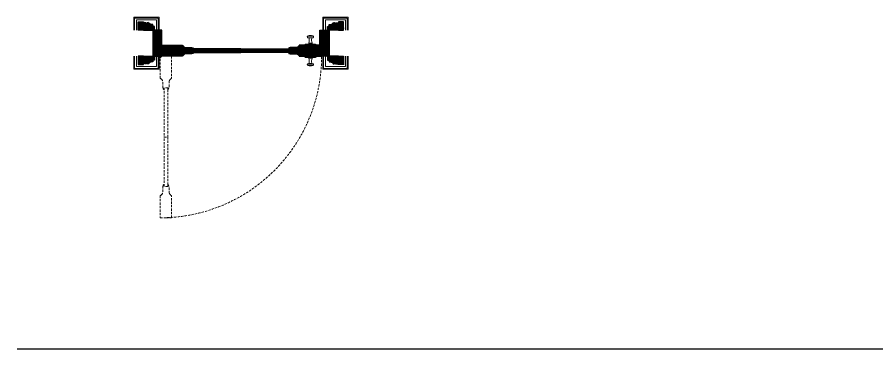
# Model space of a CAD drawing. Header units: inches. Extents: x 230831 to 416194, y 441295 to 526666.
# Drawn here: x 249454 to 254080, y 441295 to 443077 of the extents above; entities that cross this region are included whole.
import ezdxf

# ---------------------------------------------------------------- set-up
doc = ezdxf.new("R2010")
doc.units = ezdxf.units.IN
doc.header["$MEASUREMENT"] = 0
for name, pattern in [('HIDDEN', [0.375, 0.25, -0.125]), ('HIDDEN2', [0.1875, 0.125, -0.0625]), ('xref grd floor$2$HIDDEN2', [0.1875, 0.125, -0.0625])]:
    doc.linetypes.add(name, pattern=pattern)
for name, color, linetype in [('Calliper_wash basin counter', 1, 'Continuous'), ('CQ SPOT DETAIL DIMENSION', 9, 'Continuous'), ('CQ Wood plan', 23, 'Continuous'), ('xref grd floor$2$Calliper_wash basin counter', 1, 'Continuous')]:
    doc.layers.add(name, color=color, linetype=linetype)
for name, color, linetype, lineweight in [('CQ Hardware Accs.', 1, 'Continuous', 0), ('CQ Marble', 6, 'Continuous', 0), ('CQ Wood', 30, 'Continuous', 0), ('CQ Wood hatch', 32, 'Continuous', 0)]:
    doc.layers.add(name, color=color, linetype=linetype, lineweight=lineweight)

# ---------------------------------------------------------------- blocks, each defined once
blk = doc.blocks.new('door hinge plan')
at = {"layer": 'Calliper_wash basin counter', "linetype": 'HIDDEN2', "lineweight": 0}
for points in [[(18626.3, -10447.3), (18626.3, -10457.1), (18635.5, -10457.1)], [(18621.8, -10462.5), (18621.8, -10494.6), (18624.8, -10494.6), (18624.8, -10464)], [(18626.8, -10464.1), (18626.8, -10464.1)], [(18630.8, -10462.5), (18630.8, -10494.6), (18627.8, -10494.6), (18627.8, -10464)]]:
    blk.add_lwpolyline(points, dxfattribs=at)
blk.add_circle((18626.3, -10457.1), 7, dxfattribs=at)
blk = doc.blocks.new('door gasket')
at = {"layer": 'Calliper_wash basin counter', "color": 1, "lineweight": 0}
for points in [[(18557.6, -10543.2), (18557.6, -10544.2), (18556.3, -10543.9), (18557.6, -10544.7), (18557.6, -10545.7), (18556.3, -10545.5), (18557.8, -10546.5), (18558.3, -10546.5)], [(18558.9, -10543.2), (18558.9, -10544.2), (18560.2, -10543.9), (18558.9, -10544.7), (18558.9, -10545.7), (18560.2, -10545.5), (18558.7, -10546.5), (18558.3, -10546.5)]]:
    blk.add_lwpolyline(points, dxfattribs=at)
blk.add_circle((18558.3, -10539.8), 2.73, dxfattribs=at)
blk.add_arc((18558.3, -10539.8), 3.5, 281.1202, 258.8798, dxfattribs=at)
blk = doc.blocks.new('handle + plate bronze LXVI t')
at = {"lineweight": 0}
for p, q in [((7692.9, 1736.1), (7708.9, 1736.1)), ((7693.8, 1736.5), (7708.9, 1736.5)), ((7695.8, 1738.7), (7708.9, 1738.7)), ((7700.3, 1727.3), (7717.6, 1727.3)), ((7722.1, 1738.7), (7708.9, 1738.7)), ((7724, 1736.5), (7708.9, 1736.5)), ((7725, 1736.1), (7708.9, 1736.1)), ((7708.9, 1692.8), (7680.9, 1692.8)), ((7701.3, 1699), (7716.6, 1699)), ((7708.9, 1692.8), (7736.9, 1692.8))]:
    blk.add_line(p, q, dxfattribs=at)
for points in [[(7708.9, 1728.9), (7694.7, 1728.9, -0.294682), (7692.6, 1730.2, -0.170325), (7692.2, 1735, -0.297435), (7693.8, 1736.5, -0.086967), (7694.8, 1738.1, -0.287239), (7696.4, 1738.7, -0.069788), (7708.9, 1740.5, -0.009766)], [(7700.3, 1694.8), (7700.3, 1698.2), (7708.9, 1698.2), (7701.3, 1698.2), (7701.3, 1699), (7700.3, 1699, -0.06755), (7700.5, 1700.3, 0.10002), (7702.3, 1725.9, 0.275691), (7700.3, 1727.3), (7700.3, 1728.1), (7708.9, 1728.1)], [(7708.9, 1728.9), (7723.2, 1728.9, 0.294682), (7725.3, 1730.2, 0.170325), (7725.7, 1735, 0.297435), (7724, 1736.5, 0.086967), (7723.1, 1738.1, 0.287239), (7721.4, 1738.7, 0.069788), (7708.9, 1740.5, 0.009766)], [(7717.6, 1694.8), (7717.6, 1698.2), (7708.9, 1698.2), (7716.6, 1698.2), (7716.6, 1699), (7717.6, 1699, 0.06755), (7717.4, 1700.3, -0.10002), (7715.6, 1725.9, -0.275691), (7717.6, 1727.3), (7717.6, 1728.1), (7708.9, 1728.1)], [(7708.9, 1688.8), (7678.9, 1688.8), (7678.9, 1688.8), (7678.9, 1692.3, -0.414214), (7679.4, 1692.8), (7680.9, 1692.8), (7680.9, 1694.3, -0.414214), (7681.4, 1694.8), (7686.4, 1694.8)], [(7708.9, 1688.8), (7683.9, 1688.8), (7683.9, 1688.8), (7683.9, 1692.3, -0.414214), (7684.4, 1692.8), (7685.9, 1692.8), (7685.9, 1694.3, -0.414214), (7686.4, 1694.8), (7708.9, 1694.8)], [(7708.9, 1688.8), (7738.9, 1688.8), (7738.9, 1688.8), (7738.9, 1692.3, 0.414214), (7738.4, 1692.8), (7736.9, 1692.8), (7736.9, 1694.3, 0.414214), (7736.4, 1694.8), (7731.4, 1694.8)], [(7708.9, 1688.8), (7733.9, 1688.8), (7733.9, 1688.8), (7733.9, 1692.3, 0.414214), (7733.4, 1692.8), (7731.9, 1692.8), (7731.9, 1694.3, 0.414214), (7731.4, 1694.8), (7708.9, 1694.8)]]:
    blk.add_lwpolyline(points, format="xyb", dxfattribs=at)
for points in [[(7700.3, 1728.1), (7698.9, 1728.1), (7698.9, 1728.9)], [(7700.3, 1728.1), (7698.9, 1728.1), (7698.9, 1728.9)], [(7717.6, 1728.1), (7718.9, 1728.1), (7718.9, 1728.9)]]:
    blk.add_lwpolyline(points, dxfattribs=at)
blk = doc.blocks.new('WD-05 GF-19 EDITED')
at = {"layer": 'CQ Wood hatch', "lineweight": 0}
h = blk.add_hatch(dxfattribs=at)
h.set_pattern_fill('ANSI36', color=252, scale=30, style=0)
h.paths.add_polyline_path([(228754.9, 462755.6), (228799.9, 462755.6), (228799.9, 462783.9), (228754.9, 462783.9)])
h = blk.add_hatch(dxfattribs=at)
h.set_pattern_fill('ANSI36', color=252, scale=30, style=0)
h.paths.add_polyline_path([(228985, 462755.6), (228940, 462755.6), (228940, 462783.9), (228985, 462783.9)])
h = blk.add_hatch(dxfattribs=at)
h.set_pattern_fill('ANSI36', color=252, scale=30, style=0)
edge = h.paths.add_edge_path()
edge.add_line((228799.9, 462738.1), (228795.6, 462738.1))
edge.add_line((228795.6, 462738.1), (228795.6, 462714.9))
edge.add_line((228795.6, 462714.9), (228799.9, 462714.9))
edge.add_line((228799.9, 462714.9), (228799.9, 462696.5))
edge.add_line((228799.9, 462696.5), (228779.9, 462696.5))
edge.add_line((228779.9, 462696.5), (228779.9, 462702.5))
edge.add_arc((228779.9, 462706.5), 4, 180, 270, ccw=False)
edge.add_line((228775.9, 462706.5), (228769.9, 462706.5))
edge.add_arc((228715.4, 462704.3), 54.6, 362.3567, 373.2056)
edge.add_arc((228751.7, 462711.8), 17.6, 376.2685, 412.9273)
edge.add_arc((228765.8, 462731.8), 6.95, 182.9984, 239.3492, ccw=False)
edge.add_arc((228764.7, 462731.6), 5.85, 87.8243, 181.9115, ccw=False)
edge.add_line((228764.9, 462737.5), (228764.9, 462741))
edge.add_line((228764.9, 462741), (228759.9, 462741))
edge.add_line((228759.9, 462741), (228759.9, 462750.5))
edge.add_line((228759.9, 462750.5), (228764.9, 462750.5))
edge.add_line((228764.9, 462750.5), (228764.9, 462755.6))
edge.add_line((228764.9, 462755.6), (228799.9, 462755.6))
edge.add_line((228799.9, 462755.6), (228799.9, 462738.1))
h = blk.add_hatch(dxfattribs=at)
h.set_pattern_fill('ANSI36', color=252, scale=30, style=0)
edge = h.paths.add_edge_path()
edge.add_line((228944.3, 462738.1), (228940, 462738.1))
edge.add_line((228940, 462738.1), (228940, 462755.6))
edge.add_line((228940, 462755.6), (228975, 462755.6))
edge.add_line((228975, 462755.6), (228975, 462750.5))
edge.add_line((228975, 462750.5), (228980, 462750.5))
edge.add_line((228980, 462750.5), (228980, 462741))
edge.add_line((228980, 462741), (228975, 462741))
edge.add_line((228975, 462741), (228975, 462737.5))
edge.add_arc((228975.2, 462731.6), 5.85, -1.9115, 92.1757, ccw=False)
edge.add_arc((228974.2, 462731.8), 6.95, 300.6508, 357.0016, ccw=False)
edge.add_arc((228988.3, 462711.8), 17.6, 127.0727, 163.7315)
edge.add_arc((229024.6, 462704.3), 54.6, 166.7944, 177.6433)
edge.add_line((228970, 462706.5), (228964, 462706.5))
edge.add_arc((228960, 462706.5), 4, 270, 360, ccw=False)
edge.add_line((228960, 462702.5), (228960, 462696.5))
edge.add_line((228960, 462696.5), (228940, 462696.5))
edge.add_line((228940, 462696.5), (228940, 462714.9))
edge.add_line((228940, 462714.9), (228944.3, 462714.9))
edge.add_line((228944.3, 462714.9), (228944.3, 462738.1))
h = blk.add_hatch(dxfattribs=at)
h.set_pattern_fill('ANSI36', color=252, scale=30, style=0)
h.paths.add_polyline_path([(228799.9, 462656.5), (228799.9, 462656.5), (228799.9, 462656.5), (228799.9, 462671.5), (228799.9, 462706.5), (228940, 462706.5), (228940, 462666.5), (228883, 462666.5), (228883, 462669.5), (228879, 462669.5), (228879, 462656.5)])
h = blk.add_hatch(dxfattribs=at)
h.set_pattern_fill('ANSI36', color=252, scale=30, style=0)
edge = h.paths.add_edge_path()
edge.add_line((228880, 462665.5), (228880, 462545.5))
edge.add_line((228880, 462545.5), (228884, 462545.5))
edge.add_arc((228890.7, 462545.1), 6.66, 176.9282, 273.7279)
edge.add_line((228891.1, 462538.5), (228891.1, 462533.4))
edge.add_line((228891.1, 462533.4), (228893.1, 462533.4))
edge.add_line((228893.1, 462533.4), (228893.1, 462495.5))
edge.add_line((228893.1, 462495.5), (228895.1, 462495.5))
edge.add_line((228895.1, 462495.5), (228895.1, 462489.5))
edge.add_arc((228895.1, 462486.5), 3.01, -0.1129, 90, ccw=False)
edge.add_line((228898.1, 462486.5), (228900.1, 462486.5))
edge.add_line((228900.1, 462486.5), (228900.1, 462496.5))
edge.add_line((228900.1, 462496.5), (228920, 462496.5))
edge.add_line((228920, 462496.5), (228920, 462486.5))
edge.add_line((228920, 462486.5), (228922, 462486.5))
edge.add_arc((228925, 462486.5), 3.01, 90, 180.1129, ccw=False)
edge.add_line((228925, 462489.5), (228925, 462495.5))
edge.add_line((228925, 462495.5), (228926.9, 462495.5))
edge.add_line((228926.9, 462495.5), (228926.9, 462533.4))
edge.add_line((228926.9, 462533.4), (228928.9, 462533.4))
edge.add_line((228928.9, 462533.4), (228928.9, 462538.5))
edge.add_arc((228929.4, 462545.1), 6.66, 266.2721, 363.0718)
edge.add_line((228936, 462545.5), (228940, 462545.5))
edge.add_line((228940, 462545.5), (228940, 462665.5))
edge.add_line((228940, 462665.5), (228909, 462665.5))
edge.add_line((228909, 462665.5), (228880, 462665.5))
h = blk.add_hatch(dxfattribs=at)
h.set_pattern_fill('ANSI36', color=252, scale=30, style=0)
h.paths.add_polyline_path([(228900.1, 462231.5), (228900.1, 462496.5), (228920, 462496.5), (228920, 462231.5)])
h = blk.add_hatch(dxfattribs=at)
h.set_pattern_fill('ANSI36', color=252, scale=30, style=0)
h.paths.add_polyline_path([(228900.1, 462231.5), (228900.1, 461966.5), (228920, 461966.5), (228920, 462231.5)])
h = blk.add_hatch(dxfattribs=at)
h.set_pattern_fill('ANSI36', color=252, scale=30, style=0)
edge = h.paths.add_edge_path()
edge.add_line((228920, 461966.5), (228920, 461976.5))
edge.add_line((228920, 461976.5), (228922, 461976.5))
edge.add_arc((228925, 461976.5), 3.01, 179.8871, 270)
edge.add_line((228925, 461973.5), (228925, 461967.5))
edge.add_line((228925, 461967.5), (228926.9, 461967.5))
edge.add_line((228926.9, 461967.5), (228926.9, 461929.6))
edge.add_line((228926.9, 461929.6), (228928.9, 461929.6))
edge.add_line((228928.9, 461929.6), (228928.9, 461924.5))
edge.add_arc((228929.4, 461917.9), 6.66, -3.0718, 93.7279, ccw=False)
edge.add_line((228936, 461917.5), (228940, 461917.5))
edge.add_line((228940, 461917.5), (228940, 461797.5))
edge.add_line((228940, 461797.5), (228880, 461797.5))
edge.add_line((228880, 461797.5), (228880, 461917.5))
edge.add_line((228880, 461917.5), (228884, 461917.5))
edge.add_arc((228890.7, 461917.9), 6.66, 86.2721, 183.0718, ccw=False)
edge.add_line((228891.1, 461924.5), (228891.1, 461929.6))
edge.add_line((228891.1, 461929.6), (228893.1, 461929.6))
edge.add_line((228893.1, 461929.6), (228893.1, 461967.5))
edge.add_line((228893.1, 461967.5), (228895.1, 461967.5))
edge.add_line((228895.1, 461967.5), (228895.1, 461973.5))
edge.add_arc((228895.1, 461976.5), 3.01, 270, 360.1129)
edge.add_line((228898.1, 461976.5), (228900.1, 461976.5))
edge.add_line((228900.1, 461976.5), (228900.1, 461966.5))
edge.add_line((228900.1, 461966.5), (228920, 461966.5))
h = blk.add_hatch(dxfattribs=at)
h.set_pattern_fill('ANSI36', color=252, scale=30, style=0)
h.paths.add_polyline_path([(228799.9, 461806.5), (228799.9, 461806.5), (228799.9, 461806.5), (228799.9, 461791.5), (228799.9, 461756.5), (228940, 461756.5), (228940, 461796.5), (228883, 461796.5), (228883, 461793.5), (228879, 461793.5), (228879, 461806.5)])
h = blk.add_hatch(dxfattribs=at)
h.set_pattern_fill('ANSI36', color=252, scale=30, style=0)
edge = h.paths.add_edge_path()
edge.add_line((228795.6, 461724.9), (228799.9, 461724.9))
edge.add_line((228799.9, 461724.9), (228799.9, 461707.4))
edge.add_line((228799.9, 461707.4), (228764.9, 461707.4))
edge.add_line((228764.9, 461707.4), (228764.9, 461712.5))
edge.add_line((228764.9, 461712.5), (228759.9, 461712.5))
edge.add_line((228759.9, 461712.5), (228759.9, 461722))
edge.add_line((228759.9, 461722), (228764.9, 461722))
edge.add_line((228764.9, 461722), (228764.9, 461725.5))
edge.add_arc((228764.7, 461731.4), 5.85, 178.0885, 272.1757, ccw=False)
edge.add_arc((228765.8, 461731.2), 6.95, 120.6508, 177.0016, ccw=False)
edge.add_arc((228751.7, 461751.2), 17.6, 307.0727, 343.7315)
edge.add_arc((228715.4, 461758.7), 54.6, 346.7944, 357.6433)
edge.add_line((228769.9, 461756.5), (228775.9, 461756.5))
edge.add_arc((228779.9, 461756.5), 4, 90, 180, ccw=False)
edge.add_line((228779.9, 461760.5), (228779.9, 461766.5))
edge.add_line((228779.9, 461766.5), (228799.9, 461766.5))
edge.add_line((228799.9, 461766.5), (228799.9, 461748.1))
edge.add_line((228799.9, 461748.1), (228795.6, 461748.1))
edge.add_line((228795.6, 461748.1), (228795.6, 461724.9))
h = blk.add_hatch(dxfattribs=at)
h.set_pattern_fill('ANSI36', color=252, scale=30, style=0)
h.paths.add_polyline_path([(228960, 461766.5), (228960, 461760.5, -0.414214), (228964, 461756.5), (228970, 461756.5, 0.047373), (228971.4, 461746.3, 0.161332), (228977.7, 461737.2, -0.250955), (228981.1, 461731.6, -0.435265), (228975, 461725.5), (228975, 461722), (228980, 461722), (228980, 461712.5), (228975, 461712.5), (228975, 461707.4), (228940.1, 461707.4), (228940.1, 461724.9), (228944.3, 461724.9), (228944.3, 461748.1), (228940.1, 461748.1), (228940.1, 461756.9), (228940.1, 461766.5)])
h = blk.add_hatch(dxfattribs=at)
h.set_pattern_fill('ANSI36', color=252, scale=30, style=0)
h.paths.add_polyline_path([(228754.9, 461707.4), (228799.9, 461707.4), (228799.9, 461679.1), (228754.9, 461679.1)])
h = blk.add_hatch(dxfattribs=at)
h.set_pattern_fill('ANSI36', color=252, scale=30, style=0)
h.paths.add_polyline_path([(228985, 461707.4), (228940, 461707.4), (228940, 461679.1), (228985, 461679.1)])
at = {"layer": 'CQ Marble', "ltscale": 5, "elevation": 0}
for points in [[(228800, 462808.8), (228729.9, 462808.8), (228729.9, 462671.5), (228799.9, 462671.5)], [(228940, 462808.8), (229010, 462808.8), (229010, 462671.5), (228940, 462671.5)], [(228800, 461654.2), (228729.9, 461654.2), (228729.9, 461791.5), (228799.9, 461791.5)], [(228940, 461654.2), (229010, 461654.2), (229010, 461791.5), (228940, 461791.5)]]:
    blk.add_lwpolyline(points, dxfattribs=at)
at = {"layer": 'CQ Marble', "color": 251, "ltscale": 5, "true_color": 0x636466, "elevation": 0}
for points in [[(228800, 462803.8), (228734.9, 462803.8), (228734.9, 462676.5), (228799.9, 462676.5)], [(228799.9, 462793.9), (228744.8, 462793.9), (228744.8, 462686.3), (228799.9, 462686.3)], [(228940, 462803.8), (229005, 462803.8), (229005, 462676.5), (228940, 462676.5)], [(228940, 462793.9), (228995.2, 462793.9), (228995.2, 462686.3), (228940, 462686.3)], [(228800, 461659.2), (228734.9, 461659.2), (228734.9, 461786.5), (228799.9, 461786.5)], [(228800, 461669.1), (228744.8, 461669.1), (228744.8, 461776.7), (228799.9, 461776.7)], [(228940, 461659.2), (229005, 461659.2), (229005, 461786.5), (228940, 461786.5)], [(228940, 461669.1), (228995.2, 461669.1), (228995.2, 461776.7), (228940, 461776.7)]]:
    blk.add_lwpolyline(points, dxfattribs=at)
at = {"layer": 'CQ Wood hatch', "linetype": 'HIDDEN', "lineweight": 5, "ltscale": 50, "elevation": 0}
blk.add_lwpolyline([(229109, 461817.5), (229119, 461817.5), (229119, 461815.5, 0.414791), (229116, 461812.5), (229110, 461812.5), (229110, 461810.6), (229072.1, 461810.6), (229072.1, 461808.6), (229067, 461808.6, -0.449416), (229060, 461801.5), (229060, 461797.5), (228940, 461797.5), (228940, 461857.5), (229060, 461857.5), (229060, 461853.5, -0.449416), (229067, 461846.4), (229072.1, 461846.4), (229072.1, 461844.4), (229110, 461844.4), (229110, 461842.4), (229116, 461842.4, 0.414791), (229119, 461839.4), (229119, 461837.4), (229109, 461837.4)], format="xyb", close=True, dxfattribs=at)
blk.add_lwpolyline([(229808, 461857.5), (229688, 461857.5), (229688, 461853.5, 0.449416), (229681, 461846.4), (229676, 461846.4), (229676, 461844.4), (229638, 461844.4), (229638, 461842.4), (229632, 461842.4, -0.414791), (229629, 461839.4), (229629, 461837.4), (229639, 461837.4), (229639, 461817.5), (229629, 461817.5), (229629, 461815.5, -0.414791), (229632, 461812.5), (229638, 461812.5), (229638, 461810.6), (229676, 461810.6), (229676, 461808.6), (229681, 461808.6, 0.449416), (229688, 461801.5), (229688, 461797.5), (229808, 461797.5), (229808, 461828.5), (229808, 461828.5), (229808, 461857.5)], format="xyb", dxfattribs=at)
for points in [[(229374, 461837.4), (229109, 461837.4), (229109, 461817.5), (229374, 461817.5), (229374, 461837.4)], [(229374, 461837.4), (229639, 461837.4), (229639, 461817.5), (229374, 461817.5), (229374, 461837.4)]]:
    blk.add_lwpolyline(points, dxfattribs=at)
at = {"layer": 'CQ Wood hatch', "linetype": 'HIDDEN', "lineweight": 5, "ltscale": 50}
blk.add_arc((228940, 461797.5, 0), 868, 0, 90, dxfattribs=at)
at = {"layer": 'CQ Wood plan', "elevation": 0}
for points in [[(228754.9, 462755.6), (228799.9, 462755.6), (228799.9, 462783.9), (228754.9, 462783.9), (228754.9, 462755.6)], [(228985, 462755.6), (228940, 462755.6), (228940, 462783.9), (228985, 462783.9), (228985, 462755.6)], [(228940, 462783.9), (228965, 462783.9)], [(228900.1, 462231.5), (228900.1, 462496.5), (228920, 462496.5), (228920, 462231.5), (228900.1, 462231.5)], [(228900.1, 462231.5), (228900.1, 461966.5), (228920, 461966.5), (228920, 462231.5), (228900.1, 462231.5)], [(228879, 461802.8), (228879, 461806.5), (228799.9, 461806.5)], [(228799.9, 461806.5), (228799.9, 461806.5), (228799.9, 461806.5), (228799.9, 461806.5), (228799.9, 461806.5), (228799.9, 461806.5), (228799.9, 461801.5), (228799.9, 461756.5), (228940, 461756.5), (228940, 461796.5), (228940, 461796.5), (228883, 461796.5), (228883, 461793.5), (228879, 461793.5), (228879, 461800.8)], [(228879, 461800.8), (228876, 461800.8), (228876, 461802.8), (228879, 461802.8)], [(228754.9, 461707.4), (228799.9, 461707.4), (228799.9, 461679.1), (228754.9, 461679.1), (228754.9, 461707.4)], [(228985, 461707.4), (228940, 461707.4), (228940, 461679.1), (228985, 461679.1), (228985, 461707.4)]]:
    blk.add_lwpolyline(points, dxfattribs=at)
for points in [[(228758.9, 462731.4, -0.435265), (228764.9, 462737.5), (228764.9, 462741), (228759.9, 462741), (228759.9, 462750.5), (228764.9, 462750.5), (228764.9, 462755.6), (228799.9, 462755.6), (228799.9, 462696.5), (228779.9, 462696.5), (228779.9, 462702.5, -0.414214), (228775.9, 462706.5), (228769.9, 462706.5, 0.047373), (228768.5, 462716.7, 0.161332), (228762.3, 462725.8, -0.250955)], [(228981.1, 462731.4, 0.435265), (228975, 462737.5), (228975, 462741), (228980, 462741), (228980, 462750.5), (228975, 462750.5), (228975, 462755.6), (228940, 462755.6), (228940, 462696.5), (228960, 462696.5), (228960, 462702.5, 0.414214), (228964, 462706.5), (228970, 462706.5, -0.047373), (228971.4, 462716.7, -0.161332), (228977.7, 462725.8, 0.250955)], [(228920, 461966.5), (228920, 461976.5), (228922, 461976.5, 0.414791), (228925, 461973.5), (228925, 461967.5), (228926.9, 461967.5), (228926.9, 461929.6), (228928.9, 461929.6), (228928.9, 461924.5, -0.449416), (228936, 461917.5), (228940, 461917.5), (228940, 461797.5), (228880, 461797.5), (228880, 461917.5), (228884, 461917.5, -0.449416), (228891.1, 461924.5), (228891.1, 461929.6), (228893.1, 461929.6), (228893.1, 461967.5), (228895.1, 461967.5), (228895.1, 461973.5, 0.414791), (228898.1, 461976.5), (228900.1, 461976.5), (228900.1, 461966.5)], [(228758.9, 461731.6, 0.435265), (228764.9, 461725.5), (228764.9, 461722), (228759.9, 461722), (228759.9, 461712.5), (228764.9, 461712.5), (228764.9, 461707.4), (228799.9, 461707.4), (228799.9, 461766.5), (228779.9, 461766.5), (228779.9, 461760.5, 0.414214), (228775.9, 461756.5), (228769.9, 461756.5, -0.047373), (228768.5, 461746.3, -0.161332), (228762.3, 461737.2, 0.250955)], [(228981.1, 461731.6, -0.435265), (228975, 461725.5), (228975, 461722), (228980, 461722), (228980, 461712.5), (228975, 461712.5), (228975, 461707.4), (228940, 461707.4), (228940, 461766.5), (228960, 461766.5), (228960, 461760.5, -0.414214), (228964, 461756.5), (228970, 461756.5, 0.047373), (228971.4, 461746.3, 0.161332), (228977.7, 461737.2, -0.250955)]]:
    blk.add_lwpolyline(points, format="xyb", close=True, dxfattribs=at)
for points in [[(228795.6, 462714.9), (228795.6, 462738.1), (228799.9, 462738.1), (228799.9, 462714.9)], [(228944.3, 462714.9), (228944.3, 462738.1), (228940, 462738.1), (228940, 462714.9)], [(228795.6, 461748.1), (228795.6, 461724.9), (228799.9, 461724.9), (228799.9, 461748.1)], [(228944.3, 461748.1), (228944.3, 461724.9), (228940, 461724.9), (228940, 461748.1)]]:
    blk.add_lwpolyline(points, close=True, dxfattribs=at)
for points in [[(228799.9, 462656.5), (228799.9, 462656.5), (228799.9, 462656.5), (228799.9, 462656.5, 1.496606), (228799.9, 462656.5), (228799.9, 462656.5), (228799.9, 462671.5), (228799.9, 462706.5), (228940, 462706.5), (228940, 462666.5), (228940, 462666.5), (228883, 462666.5), (228883, 462669.5), (228879, 462669.5), (228879, 462656.5), (228799.9, 462656.5)], [(228880, 462665.5), (228880, 462545.5), (228884, 462545.5, 0.449416), (228891.1, 462538.5), (228891.1, 462533.4), (228893.1, 462533.4), (228893.1, 462495.5), (228895.1, 462495.5), (228895.1, 462489.5, -0.414791), (228898.1, 462486.5), (228900.1, 462486.5), (228900.1, 462496.5), (228920, 462496.5), (228920, 462486.5), (228922, 462486.5, -0.414791), (228925, 462489.5), (228925, 462495.5), (228926.9, 462495.5), (228926.9, 462533.4), (228928.9, 462533.4), (228928.9, 462538.5, 0.449416), (228936, 462545.5), (228940, 462545.5), (228940, 462665.5), (228909, 462665.5), (228909, 462665.5), (228880, 462665.5)]]:
    blk.add_lwpolyline(points, format="xyb", dxfattribs=at)
at = {"layer": 'CQ Hardware Accs.', "color": 6, "xscale": -1, "rotation": 90}
blk.add_blockref('handle + plate bronze LXVI t', (230568.8, 470314.4, 0), dxfattribs=at)
at = {"layer": 'CQ Hardware Accs.', "color": 6, "rotation": 270}
blk.add_blockref('handle + plate bronze LXVI t', (227251.2, 470314.4, 0), dxfattribs=at)
at = {"layer": 'xref grd floor$2$Calliper_wash basin counter', "linetype": 'xref grd floor$2$HIDDEN2', "lineweight": 0, "extrusion": (2.75225e-11, -2.24616e-10, -1), "xscale": -1, "zscale": -1, "rotation": 90}
for name, p in [('door gasket', (-239422.9, 480360, 0)), ('door hinge plan', (-239397.2, 480422.8, 0))]:
    blk.add_blockref(name, p, dxfattribs=at)

msp = doc.modelspace()

# ---------------------------------------------------------------- linework, layer by layer
at = {"layer": 'CQ SPOT DETAIL DIMENSION'}
msp.add_line((249453.723, 441295.183, -0.001), (280870.847, 441295.183, -0.001), dxfattribs=at)

# ---------------------------------------------------------------- block references
at = {"layer": 'CQ Wood', "rotation": 270}
msp.add_blockref('WD-05 GF-19 EDITED', (-211573.621, 671807.372, 0.001), dxfattribs=at)

doc.saveas('drawing.dxf')
